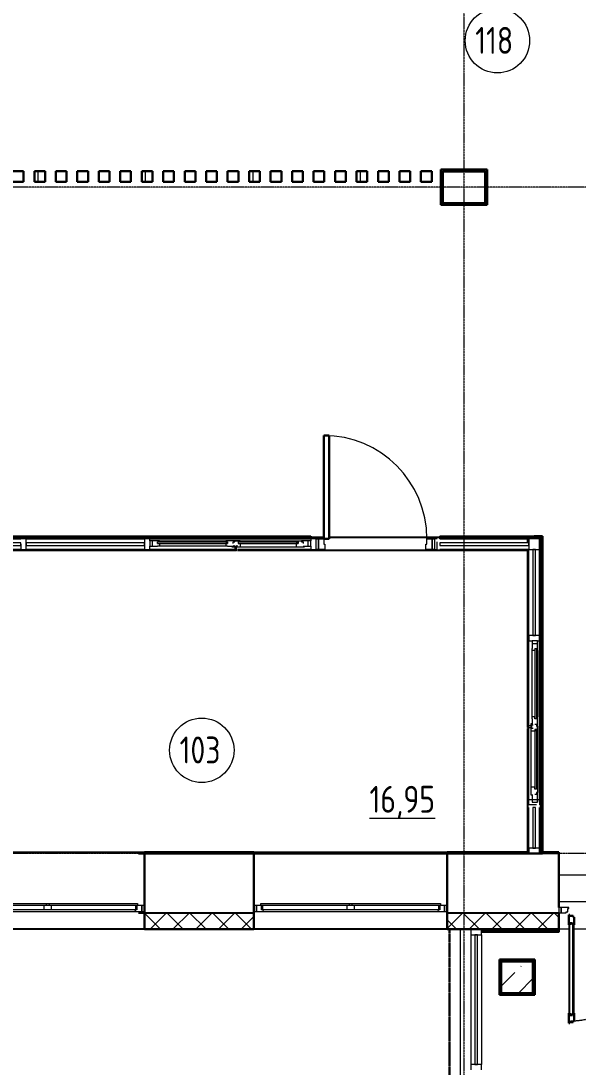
# Model space of a CAD drawing. Header units: millimetres. Extents: x -695119 to 412940, y -249585 to 622758.
# Drawn here: x 135938 to 141126, y -69456 to -59723 of the extents above; entities that cross this region are included whole.
import ezdxf

# ---------------------------------------------------------------- set-up
doc = ezdxf.new("R2010")
doc.units = ezdxf.units.MM
for name, pattern in [('ADSK_Линия сетки', [25, 20, -2.5, 0, -2.5]), ('ADSK_Штриховая_ш2 п1_5', [4.5, 3, -1.5]), ('ADSK_Штриховая_ш3 п1_5', [4.5, 3, -1.5])]:
    doc.linetypes.add(name, pattern=pattern)
for name, color, linetype, lineweight in [('Импосты витража', 8, 'Continuous', 9), ('Каркас_Импост', 8, 'Continuous', 9), ('Лестницы', 8, 'Continuous', 9), ('Линии', 7, 'Continuous', 9), ('Марки помещений', 8, 'Continuous', 20), ('Монтажный зазор', 8, 'Continuous', 9), ('Несущие колонны', 252, 'Continuous', 18), ('Окна', 252, 'Continuous', 9), ('Оси', 252, 'Continuous', 9), ('Остекление', 8, 'Continuous', 9), ('Открывание', 8, 'ADSK_Штриховая_ш2 п1_5', 9), ('Панели витража', 8, 'Continuous', 9), ('Панель', 252, 'Continuous', 30), ('Перекрытия', 7, 'Continuous', 18), ('Стены разрез', 7, 'Continuous', 30), ('Стены штриховка', 7, 'Continuous', 9), ('Фурнитура', 7, 'Continuous', 9)]:
    doc.layers.add(name, color=color, linetype=linetype, lineweight=lineweight)
doc.layers.add('Стены', color=194, linetype='Continuous')
doc.styles.add('GOST 2.304 type A_1', font='', dxfattribs={"height": 350})
doc.styles.get('GOST 2.304 type A_1').set_extended_font_data('GOST 2.304 type A')

# ---------------------------------------------------------------- blocks, each defined once
blk = doc.blocks.new('1 этаж')
at = {"layer": 'Несущие колонны', "lineweight": 9, "true_color": 0x636466}
h = blk.add_hatch(dxfattribs=at)
h.set_pattern_fill('FP_18', color=251, angle=180, style=0, pattern_type=2)
h.set_pattern_definition([(45, (-32219.82, -128407.64), (-224.5064, 224.5064), []), (45, (-31995.32, -128407.64), (-224.5064, 224.5064), [396.875, -79.375, 3.353, -76.022])])
h.paths.add_polyline_path([(-34110.8, -149947.4), (-34110.8, -149647.4), (-34410.8, -149647.4), (-34410.8, -149947.4)])
at = {"layer": 'Импосты витража', "color": 251, "true_color": 0x636466}
for p, q in [((-39980.8, -145717.4), (-38880.8, -145717.4)), ((-38830.8, -145717.4), (-37730.8, -145717.4)), ((-37730.8, -145717.4), (-38830.8, -145717.4)), ((-37680.8, -145717.4), (-36180.8, -145717.4)), ((-36180.8, -145717.4), (-37680.8, -145717.4)), ((-34980.8, -145717.4), (-34160.8, -145717.4)), ((-34160.8, -145717.4), (-34980.8, -145717.4)), ((-38880.8, -145817.4), (-39980.8, -145817.4)), ((-37730.8, -145817.4), (-38830.8, -145817.4)), ((-37730.8, -145817.4), (-38830.8, -145817.4)), ((-36880.3, -145817.4), (-37680.8, -145817.4)), ((-36880.3, -145817.4), (-37680.8, -145817.4)), ((-36180.8, -145817.4), (-36864.3, -145817.4)), ((-36180.8, -145817.4), (-36864.3, -145817.4)), ((-34150.8, -145817.4), (-34980.8, -145817.4)), ((-34150.8, -145817.4), (-34980.8, -145817.4)), ((-34150.8, -146617.4), (-34150.8, -145817.4)), ((-34150.8, -146617.4), (-34150.8, -145817.4)), ((-34050.8, -145817.4), (-34050.8, -146617.4)), ((-34050.8, -146617.4), (-34050.8, -145817.4)), ((-34150.8, -147467.9), (-34150.8, -146667.4)), ((-34150.8, -147467.9), (-34150.8, -146667.4)), ((-34050.8, -146667.4), (-34050.8, -148167.4)), ((-34050.8, -148167.4), (-34050.8, -146667.4)), ((-34150.8, -148167.4), (-34150.8, -147483.9)), ((-34150.8, -148167.4), (-34150.8, -147483.9)), ((-34150.8, -148597.4), (-34150.8, -148217.4)), ((-34150.8, -148597.4), (-34150.8, -148217.4)), ((-34050.8, -148217.4), (-34050.8, -148597.4)), ((-34050.8, -148597.4), (-34050.8, -148217.4)), ((-34690.8, -149403.4), (-34690.8, -150608.4)), ((-34590.8, -149403.4), (-34590.8, -150608.4))]:
    blk.add_line(p, q, dxfattribs=at)
at = {"layer": 'Импосты витража', "color": 251, "lineweight": 18, "true_color": 0x636466, "extrusion": (0, 0, -1)}
for p, q in [((-38830.8, -145717.4), (-38880.8, -145717.4)), ((-38880.8, -145767.4), (-38880.8, -145817.4)), ((-38830.8, -145817.4), (-38830.8, -145717.4)), ((-37680.8, -145717.4), (-37730.8, -145717.4)), ((-37730.8, -145717.4), (-37730.8, -145817.4)), ((-37680.8, -145737.4), (-37680.8, -145717.4)), ((-37680.8, -145817.4), (-37680.8, -145787.4)), ((-36130.8, -145717.4), (-36180.8, -145717.4)), ((-36180.8, -145717.4), (-36180.8, -145737.4)), ((-36180.8, -145787.4), (-36180.8, -145817.4)), ((-35005.8, -145717.4), (-35055.8, -145717.4)), ((-35055.8, -145717.4), (-35055.8, -145817.4)), ((-35005.8, -145817.4), (-35005.8, -145747.4)), ((-38880.8, -145817.4), (-38830.8, -145817.4)), ((-37730.8, -145817.4), (-37680.8, -145817.4)), ((-36180.8, -145817.4), (-36130.8, -145817.4)), ((-35055.8, -145817.4), (-35005.8, -145817.4)), ((-34150.8, -146617.4), (-34150.8, -146667.4)), ((-34050.8, -146617.4), (-34150.8, -146617.4)), ((-34150.8, -146667.4), (-34120.8, -146667.4)), ((-34070.8, -146667.4), (-34050.8, -146667.4)), ((-34050.8, -146667.4), (-34050.8, -146617.4)), ((-34150.8, -148192.4), (-34150.8, -148142.4)), ((-34150.8, -148142.4), (-34050.8, -148142.4)), ((-34050.8, -148142.4), (-34050.8, -148192.4)), ((-34080.8, -148192.4), (-34150.8, -148192.4)), ((-34150.8, -148597.4), (-34150.8, -148647.4)), ((-34050.8, -148597.4), (-34150.8, -148597.4)), ((-34050.8, -148647.4), (-34050.8, -148597.4)), ((-34150.8, -148647.4), (-34050.8, -148647.4)), ((-34590.8, -149353.4), (-34690.8, -149353.4)), ((-34690.8, -149353.4), (-34690.8, -149403.4)), ((-34690.8, -149403.4), (-34590.8, -149403.4)), ((-34590.8, -149403.4), (-34590.8, -149353.4)), ((-34590.8, -150608.4), (-34690.8, -150608.4)), ((-34690.8, -150608.4), (-34690.8, -150658.4)), ((-34590.8, -150658.4), (-34590.8, -150608.4))]:
    blk.add_line(p, q, dxfattribs=at)
at = {"layer": 'Импосты витража', "color": 251, "lineweight": 18, "true_color": 0x636466}
for p, q in [((-34150.8, -145717.4), (-34150.8, -145817.4)), ((-34050.8, -145717.4), (-34150.8, -145717.4)), ((-34050.8, -145817.4), (-34050.8, -145717.4)), ((-34150.8, -145817.4), (-34050.8, -145817.4))]:
    blk.add_line(p, q, dxfattribs=at)
at = {"layer": 'Каркас_Импост', "color": 251, "lineweight": 18, "true_color": 0x636466}
for p, q in [((-37591.8, -145737.4), (-37680.8, -145737.4)), ((-37680.8, -145737.4), (-37680.8, -145787.4)), ((-37680.8, -145787.4), (-37609.8, -145787.4)), ((-37609.8, -145763.4), (-37609.8, -145747.4)), ((-37609.8, -145747.4), (-37591.8, -145747.4)), ((-37609.8, -145763.4), (-37591.8, -145763.4)), ((-37591.8, -145787.4), (-37609.8, -145787.4)), ((-37591.8, -145747.4), (-37591.8, -145737.4)), ((-37591.8, -145763.4), (-37591.8, -145787.4)), ((-36887.8, -145737.4), (-36973.8, -145737.4)), ((-36973.8, -145737.4), (-36973.8, -145747.4)), ((-36973.8, -145747.4), (-36955.8, -145747.4)), ((-36973.8, -145763.4), (-36973.8, -145787.4)), ((-36955.8, -145763.4), (-36973.8, -145763.4)), ((-36955.8, -145787.4), (-36973.8, -145787.4)), ((-36955.8, -145747.4), (-36955.8, -145763.4)), ((-36955.8, -145787.4), (-36905.8, -145787.4)), ((-36912.8, -145797.4), (-36912.8, -145787.4)), ((-36838.8, -145797.4), (-36912.8, -145797.4)), ((-36905.8, -145763.4), (-36905.8, -145747.4)), ((-36905.8, -145747.4), (-36887.8, -145747.4)), ((-36887.8, -145747.4), (-36887.8, -145737.4)), ((-36838.8, -145737.4), (-36887.8, -145737.4)), ((-36856.8, -145747.4), (-36856.8, -145763.4)), ((-36838.8, -145747.4), (-36856.8, -145747.4)), ((-36856.8, -145763.4), (-36838.8, -145763.4)), ((-36838.8, -145737.4), (-36838.8, -145747.4)), ((-36838.8, -145763.4), (-36838.8, -145797.4)), ((-36318.8, -145737.4), (-36318.8, -145747.4)), ((-36318.8, -145737.4), (-36269.8, -145737.4)), ((-36318.8, -145747.4), (-36300.8, -145747.4)), ((-36318.8, -145763.4), (-36318.8, -145797.4)), ((-36300.8, -145763.4), (-36318.8, -145763.4)), ((-36244.8, -145797.4), (-36318.8, -145797.4)), ((-36300.8, -145747.4), (-36300.8, -145763.4)), ((-36269.8, -145737.4), (-36269.8, -145747.4)), ((-36180.8, -145737.4), (-36269.8, -145737.4)), ((-36269.8, -145747.4), (-36251.8, -145747.4)), ((-36251.8, -145747.4), (-36251.8, -145763.4)), ((-36251.8, -145787.4), (-36180.8, -145787.4)), ((-36244.8, -145787.4), (-36244.8, -145797.4)), ((-36180.8, -145787.4), (-36180.8, -145737.4)), ((-34070.8, -146667.4), (-34120.8, -146667.4)), ((-34120.8, -146667.4), (-34120.8, -146738.4)), ((-34070.8, -146756.4), (-34070.8, -146667.4)), ((-34120.8, -146756.4), (-34120.8, -146738.4)), ((-34096.8, -146756.4), (-34120.8, -146756.4)), ((-34096.8, -146738.4), (-34080.8, -146738.4)), ((-34096.8, -146738.4), (-34096.8, -146756.4)), ((-34080.8, -146738.4), (-34080.8, -146756.4)), ((-34080.8, -146756.4), (-34070.8, -146756.4)), ((-34130.8, -147509.4), (-34130.8, -147435.4)), ((-34130.8, -147435.4), (-34120.8, -147435.4)), ((-34120.8, -147392.4), (-34120.8, -147374.4)), ((-34096.8, -147374.4), (-34120.8, -147374.4)), ((-34120.8, -147392.4), (-34120.8, -147442.4)), ((-34096.8, -147392.4), (-34096.8, -147374.4)), ((-34080.8, -147392.4), (-34096.8, -147392.4)), ((-34096.8, -147442.4), (-34080.8, -147442.4)), ((-34070.8, -147374.4), (-34080.8, -147374.4)), ((-34080.8, -147374.4), (-34080.8, -147392.4)), ((-34080.8, -147442.4), (-34080.8, -147460.4)), ((-34080.8, -147460.4), (-34070.8, -147460.4)), ((-34070.8, -147460.4), (-34070.8, -147374.4)), ((-34070.8, -147509.4), (-34070.8, -147460.4)), ((-34096.8, -147509.4), (-34130.8, -147509.4)), ((-34096.8, -147491.4), (-34096.8, -147509.4)), ((-34080.8, -147491.4), (-34096.8, -147491.4)), ((-34080.8, -147509.4), (-34080.8, -147491.4)), ((-34070.8, -147509.4), (-34080.8, -147509.4)), ((-34130.8, -148103.4), (-34130.8, -148029.4)), ((-34096.8, -148029.4), (-34130.8, -148029.4)), ((-34096.8, -148047.4), (-34096.8, -148029.4)), ((-34080.8, -148047.4), (-34096.8, -148047.4)), ((-34080.8, -148029.4), (-34080.8, -148047.4)), ((-34070.8, -148029.4), (-34080.8, -148029.4)), ((-34070.8, -148029.4), (-34070.8, -148078.4)), ((-34120.8, -148103.4), (-34130.8, -148103.4)), ((-34120.8, -148096.4), (-34120.8, -148167.4)), ((-34080.8, -148096.4), (-34096.8, -148096.4)), ((-34070.8, -148078.4), (-34080.8, -148078.4)), ((-34080.8, -148078.4), (-34080.8, -148096.4)), ((-34070.8, -148167.4), (-34070.8, -148078.4)), ((-34120.8, -148167.4), (-34070.8, -148167.4)), ((-37819.8, -149170.4), (-37815.2, -149187.4)), ((-37815.2, -149187.4), (-37755.8, -149187.4)), ((-37801.8, -149170.4), (-37813.8, -149170.4)), ((-37801.8, -149129.4), (-37801.8, -149170.4)), ((-37755.8, -149129.4), (-37793.8, -149129.4)), ((-37755.8, -149187.4), (-37755.8, -149129.4)), ((-36647.8, -149129.4), (-36685.8, -149129.4)), ((-36685.8, -149129.4), (-36685.8, -149187.4)), ((-36685.8, -149187.4), (-36626.4, -149187.4)), ((-36639.8, -149170.4), (-36639.8, -149129.4)), ((-36627.8, -149170.4), (-36639.8, -149170.4)), ((-36626.4, -149187.4), (-36621.8, -149170.4)), ((-34999.8, -149170.4), (-34995.2, -149187.4)), ((-34995.2, -149187.4), (-34935.8, -149187.4)), ((-34981.8, -149170.4), (-34993.8, -149170.4)), ((-34981.8, -149129.4), (-34981.8, -149170.4)), ((-34935.8, -149129.4), (-34973.8, -149129.4)), ((-34935.8, -149187.4), (-34935.8, -149129.4))]:
    blk.add_line(p, q, dxfattribs=at)
at = {"layer": 'Каркас_Импост', "color": 251, "true_color": 0x636466}
for p, q in [((-37591.8, -145737.4), (-36973.8, -145737.4)), ((-36973.8, -145787.4), (-37591.8, -145787.4)), ((-36887.8, -145737.4), (-36269.8, -145737.4)), ((-36838.8, -145737.4), (-36318.8, -145737.4)), ((-36318.8, -145797.4), (-36838.8, -145797.4)), ((-36110.8, -145717.4), (-36060.8, -145717.4)), ((-36110.8, -145817.4), (-36110.8, -145717.4)), ((-36060.8, -145717.4), (-36060.8, -145767.4)), ((-36060.8, -145767.4), (-36050.8, -145767.4)), ((-36050.8, -145767.4), (-36050.8, -145817.4)), ((-35110.8, -145767.4), (-35100.8, -145767.4)), ((-35110.8, -145817.4), (-35110.8, -145767.4)), ((-35100.8, -145717.4), (-35050.8, -145717.4)), ((-35100.8, -145767.4), (-35100.8, -145717.4)), ((-35050.8, -145717.4), (-35050.8, -145817.4)), ((-36050.8, -145817.4), (-36110.8, -145817.4)), ((-35050.8, -145817.4), (-35110.8, -145817.4)), ((-34120.8, -147374.4), (-34120.8, -146756.4)), ((-34070.8, -146756.4), (-34070.8, -147374.4)), ((-34070.8, -147460.4), (-34070.8, -148078.4)), ((-34130.8, -148029.4), (-34130.8, -147509.4)), ((-34070.8, -147509.4), (-34070.8, -148029.4)), ((-39467.8, -149112.4), (-38645.8, -149112.4)), ((-38645.8, -149112.4), (-38615.8, -149112.4)), ((-38645.8, -149112.4), (-38645.8, -149129.4)), ((-38615.8, -149112.4), (-37793.8, -149112.4)), ((-38615.8, -149129.4), (-38615.8, -149112.4)), ((-37793.8, -149112.4), (-37793.8, -149129.4)), ((-36647.8, -149112.4), (-35825.8, -149112.4)), ((-36647.8, -149129.4), (-36647.8, -149112.4)), ((-35825.8, -149112.4), (-35795.8, -149112.4)), ((-35825.8, -149112.4), (-35825.8, -149129.4)), ((-35795.8, -149112.4), (-34973.8, -149112.4)), ((-35795.8, -149129.4), (-35795.8, -149112.4)), ((-34973.8, -149112.4), (-34973.8, -149129.4)), ((-38645.8, -149129.4), (-39467.8, -149129.4)), ((-38665.8, -149170.4), (-39447.8, -149170.4)), ((-39446.4, -149187.4), (-37815.2, -149187.4)), ((-38665.8, -149129.4), (-38665.8, -149170.4)), ((-38595.8, -149170.4), (-38665.8, -149170.4)), ((-38615.8, -149129.4), (-38645.8, -149129.4)), ((-37793.8, -149129.4), (-38615.8, -149129.4)), ((-38595.8, -149170.4), (-38595.8, -149129.4)), ((-37813.8, -149170.4), (-38595.8, -149170.4)), ((-37813.8, -149129.4), (-37813.8, -149170.4)), ((-35825.8, -149129.4), (-36647.8, -149129.4)), ((-36627.8, -149170.4), (-36627.8, -149129.4)), ((-35845.8, -149170.4), (-36627.8, -149170.4)), ((-36626.4, -149187.4), (-34995.2, -149187.4)), ((-35845.8, -149129.4), (-35845.8, -149170.4)), ((-35775.8, -149170.4), (-35845.8, -149170.4)), ((-35795.8, -149129.4), (-35825.8, -149129.4)), ((-34973.8, -149129.4), (-35795.8, -149129.4)), ((-35775.8, -149170.4), (-35775.8, -149129.4)), ((-34993.8, -149170.4), (-35775.8, -149170.4)), ((-34993.8, -149129.4), (-34993.8, -149170.4)), ((-33778.8, -149147.4), (-33850.8, -149147.4)), ((-33850.8, -149147.4), (-33850.8, -149197.4)), ((-33850.8, -149197.4), (-33803.8, -149197.4)), ((-33803.8, -149197.4), (-33803.8, -149188.4)), ((-33803.8, -149188.4), (-33788.8, -149188.4)), ((-33788.8, -149188.4), (-33788.8, -149156.4)), ((-33788.8, -149156.4), (-33778.8, -149156.4)), ((-33778.8, -149156.4), (-33778.8, -149147.4))]:
    blk.add_line(p, q, dxfattribs=at)
at = {"layer": 'Лестницы', "color": 251, "true_color": 0x636466}
for p, q in [((-34790.8, -149349.4), (-34790.8, -152918.3)), ((-34690.8, -149353.4), (-34690.8, -149349.4))]:
    blk.add_line(p, q, dxfattribs=at)
at = {"layer": 'Линии', "color": 251, "linetype": 'ADSK_Штриховая_ш3 п1_5', "lineweight": 30, "true_color": 0x636466}
blk.add_line((-34890.8, -149354.4), (-34890.8, -155499.4), dxfattribs=at)
at = {"layer": 'Марки помещений', "color": 251, "true_color": 0x636466}
for centre in [(-34444.2, -141083.7), (-37196.6, -147685.8)]:
    blk.add_circle(centre, 300, dxfattribs=at)
at = {"layer": 'Монтажный зазор', "color": 251, "true_color": 0x636466}
for p, q in [((-37655.8, -145787.4), (-37655.8, -145737.4)), ((-36205.8, -145787.4), (-36205.8, -145737.4)), ((-36130.8, -145717.4), (-36110.8, -145717.4)), ((-36130.8, -145817.4), (-36130.8, -145717.4)), ((-36110.8, -145717.4), (-36110.8, -145817.4)), ((-35050.8, -145717.4), (-35030.8, -145717.4)), ((-35050.8, -145817.4), (-35050.8, -145717.4)), ((-35030.8, -145717.4), (-35030.8, -145817.4)), ((-36110.8, -145817.4), (-36130.8, -145817.4)), ((-35030.8, -145817.4), (-35050.8, -145817.4)), ((-34120.8, -146692.4), (-34070.8, -146692.4)), ((-34120.8, -148142.4), (-34070.8, -148142.4)), ((-33870.8, -149147.4), (-33870.8, -149197.4)), ((-33850.8, -149147.4), (-33870.8, -149147.4)), ((-33870.8, -149197.4), (-33850.8, -149197.4)), ((-33850.8, -149197.4), (-33850.8, -149147.4))]:
    blk.add_line(p, q, dxfattribs=at)
at = {"layer": 'Несущие колонны', "color": 251, "lineweight": 40, "true_color": 0x636466}
for p, q in [((-34955.8, -142597.4), (-34955.8, -142297.4)), ((-34955.8, -142297.4), (-34555.8, -142297.4)), ((-34555.8, -142297.4), (-34955.8, -142297.4)), ((-34955.8, -142297.4), (-34955.8, -142597.4)), ((-34555.8, -142297.4), (-34555.8, -142597.4)), ((-34555.8, -142597.4), (-34555.8, -142297.4)), ((-34555.8, -142597.4), (-34955.8, -142597.4)), ((-34955.8, -142597.4), (-34555.8, -142597.4)), ((-34410.8, -149647.4), (-34410.8, -149947.4)), ((-34110.8, -149647.4), (-34410.8, -149647.4)), ((-34410.8, -149947.4), (-34410.8, -149647.4)), ((-34410.8, -149647.4), (-34110.8, -149647.4)), ((-34110.8, -149947.4), (-34110.8, -149647.4)), ((-34110.8, -149647.4), (-34110.8, -149947.4)), ((-34410.8, -149947.4), (-34110.8, -149947.4)), ((-34110.8, -149947.4), (-34410.8, -149947.4))]:
    blk.add_line(p, q, dxfattribs=at)
at = {"layer": 'Окна', "color": 251, "true_color": 0x636466}
for p, q in [((-37730.8, -149129.4), (-37755.8, -149129.4)), ((-37755.8, -149129.4), (-37755.8, -149187.4)), ((-37755.8, -149187.4), (-37730.8, -149187.4)), ((-36685.8, -149129.4), (-36710.8, -149129.4)), ((-36710.8, -149187.4), (-36685.8, -149187.4)), ((-36685.8, -149187.4), (-36685.8, -149129.4)), ((-34910.8, -149129.4), (-34935.8, -149129.4)), ((-34935.8, -149129.4), (-34935.8, -149187.4)), ((-34935.8, -149187.4), (-34910.8, -149187.4))]:
    blk.add_line(p, q, dxfattribs=at)
at = {"layer": 'Оси', "color": 251, "linetype": 'ADSK_Линия сетки', "true_color": 0x636466}
for p, q in [((-34755.8, -96281.4), (-34755.8, -160943.1)), ((4311.5, -142447.4), (-72628.1, -142447.4)), ((4311.5, -148647.4), (-72628.1, -148647.4))]:
    blk.add_line(p, q, dxfattribs=at)
at = {"layer": 'Остекление', "color": 251, "true_color": 0x636466}
for p, q in [((-37609.8, -145763.4), (-36955.8, -145763.4)), ((-37591.8, -145747.4), (-36973.8, -145747.4)), ((-36856.8, -145747.4), (-36300.8, -145747.4)), ((-36856.8, -145763.4), (-36300.8, -145763.4)), ((-34096.8, -146738.4), (-34096.8, -147392.4)), ((-34080.8, -146756.4), (-34080.8, -147374.4)), ((-34096.8, -147491.4), (-34096.8, -148047.4)), ((-34080.8, -147491.4), (-34080.8, -148047.4)), ((-33769.8, -149293.4), (-33745.8, -149293.4)), ((-33769.8, -150149.4), (-33769.8, -149293.4)), ((-33745.8, -149293.4), (-33745.8, -150149.4)), ((-33745.8, -150149.4), (-33769.8, -150149.4))]:
    blk.add_line(p, q, dxfattribs=at)
at = {"layer": 'Открывание', "color": 251, "true_color": 0x636466}
blk.add_arc((-33798.8, -149217.4), 988, 271.15991, 0, dxfattribs=at)
at = {"layer": 'Панели витража', "color": 251, "lineweight": 18, "true_color": 0x636466}
for p, q in [((-38880.8, -145754.9), (-39980.8, -145754.9)), ((-39980.8, -145779.9), (-38880.8, -145779.9)), ((-38880.8, -145779.9), (-38880.8, -145754.9)), ((-37730.8, -145754.9), (-38830.8, -145754.9)), ((-38830.8, -145754.9), (-38830.8, -145779.9)), ((-38830.8, -145779.9), (-37730.8, -145779.9)), ((-37730.8, -145779.9), (-37730.8, -145754.9)), ((-34150.8, -145754.9), (-34980.8, -145754.9)), ((-34980.8, -145754.9), (-34980.8, -145779.9)), ((-34980.8, -145779.9), (-34150.8, -145779.9)), ((-34150.8, -145779.9), (-34150.8, -145754.9)), ((-34113.3, -145817.4), (-34113.3, -146617.4)), ((-34088.3, -145817.4), (-34113.3, -145817.4)), ((-34088.3, -146617.4), (-34088.3, -145817.4)), ((-34113.3, -146617.4), (-34088.3, -146617.4)), ((-34113.3, -148217.4), (-34113.3, -148597.4)), ((-34088.3, -148217.4), (-34113.3, -148217.4)), ((-34088.3, -148597.4), (-34088.3, -148217.4)), ((-34113.3, -148597.4), (-34088.3, -148597.4)), ((-34628.3, -149403.4), (-34653.3, -149403.4)), ((-34653.3, -149403.4), (-34653.3, -150608.4)), ((-34628.3, -150608.4), (-34628.3, -149403.4)), ((-34653.3, -150608.4), (-34628.3, -150608.4))]:
    blk.add_line(p, q, dxfattribs=at)
at = {"layer": 'Панель', "color": 251, "true_color": 0x636466}
for p, q in [((-36060.8, -144757.4), (-36010.8, -144757.4)), ((-36060.8, -145717.4), (-36060.8, -144757.4)), ((-36010.8, -144757.4), (-36010.8, -145717.4)), ((-36010.8, -145717.4), (-36060.8, -145717.4)), ((-33769.8, -149217.4), (-33778.8, -149217.4)), ((-33778.8, -149217.4), (-33778.8, -149311.4)), ((-33769.8, -149311.4), (-33778.8, -149311.4)), ((-33769.8, -149227.4), (-33769.8, -149217.4)), ((-33737.8, -149227.4), (-33769.8, -149227.4)), ((-33769.8, -149293.4), (-33769.8, -149311.4)), ((-33745.8, -149293.4), (-33769.8, -149293.4)), ((-33745.8, -149311.4), (-33745.8, -149293.4)), ((-33728.8, -149311.4), (-33745.8, -149311.4)), ((-33737.8, -149237.4), (-33737.8, -149227.4)), ((-33728.8, -149237.4), (-33737.8, -149237.4)), ((-33728.8, -149311.4), (-33728.8, -149237.4)), ((-33778.8, -150131.4), (-33778.8, -150225.4)), ((-33769.8, -150131.4), (-33778.8, -150131.4)), ((-33769.8, -150149.4), (-33769.8, -150131.4)), ((-33745.8, -150149.4), (-33769.8, -150149.4)), ((-33745.8, -150131.4), (-33745.8, -150149.4)), ((-33728.8, -150131.4), (-33745.8, -150131.4)), ((-33728.8, -150205.4), (-33728.8, -150131.4)), ((-33778.8, -150225.4), (-33769.8, -150225.4)), ((-33769.8, -150225.4), (-33769.8, -150215.4)), ((-33769.8, -150215.4), (-33737.8, -150215.4)), ((-33737.8, -150215.4), (-33737.8, -150205.4)), ((-33737.8, -150205.4), (-33728.8, -150205.4))]:
    blk.add_line(p, q, dxfattribs=at)
at = {"layer": 'Панель', "color": 251, "lineweight": 9, "true_color": 0x636466}
for p, q in [((-33778.8, -149311.4), (-33778.8, -150131.4)), ((-33728.8, -150131.4), (-33728.8, -149311.4))]:
    blk.add_line(p, q, dxfattribs=at)
blk.add_arc((-36060.8, -145717.4), 960, 0, 90, dxfattribs=at)
at = {"layer": 'Перекрытия', "color": 251, "true_color": 0x636466}
for p, q in [((-32150.8, -148847.4), (-33870.8, -148847.4)), ((-32150.8, -149097.4), (-33870.8, -149097.4)), ((-33778.8, -149349.4), (-33870.8, -149349.4)), ((-32292.8, -149349.4), (-33728.8, -149349.4))]:
    blk.add_line(p, q, dxfattribs=at)
at = {"layer": 'Стены', "color": 251, "true_color": 0x636466}
for p, q in [((-40015.8, -145692.4), (-36180.8, -145692.4)), ((-36060.8, -145707.4), (-40015.8, -145707.4)), ((-36180.8, -145692.4), (-36180.8, -145717.4)), ((-34100.8, -145707.4), (-36010.8, -145707.4)), ((-34980.8, -145692.4), (-34980.8, -145717.4)), ((-34980.8, -145692.4), (-34100.8, -145692.4)), ((-34160.8, -145754.9), (-34160.8, -145707.4)), ((-34050.8, -145767.4), (-34040.8, -145767.4)), ((-34040.8, -145767.4), (-34040.8, -148647.4)), ((-34040.8, -148647.4), (-34040.8, -145767.4)), ((-34025.8, -145767.4), (-34025.8, -148632.4)), ((-36880.3, -145827.4), (-40030.8, -145827.4)), ((-34160.8, -145827.4), (-36864.3, -145827.4)), ((-36180.8, -145817.4), (-36180.8, -145827.4)), ((-34980.8, -145817.4), (-34980.8, -145827.4)), ((-34160.8, -147467.9), (-34160.8, -145817.4)), ((-34160.8, -148632.4), (-34160.8, -147483.9)), ((-39530.8, -148632.4), (-37730.8, -148632.4)), ((-37784.8, -148647.4), (-37730.8, -148647.4)), ((-36710.8, -148632.4), (-34910.8, -148632.4)), ((-36710.8, -148647.4), (-34910.8, -148647.4)), ((-33870.8, -148647.4), (-34025.8, -148647.4)), ((-37784.8, -149197.4), (-36710.8, -149197.4)), ((-34910.8, -149197.4), (-33870.8, -149197.4)), ((-37730.8, -149349.4), (-39530.8, -149349.4)), ((-34910.8, -149349.4), (-36710.8, -149349.4)), ((-34590.8, -149349.4), (-34590.8, -149353.4)), ((-33870.8, -149379.4), (-34590.8, -149379.4)), ((-33870.8, -149364.4), (-33870.8, -149379.4))]:
    blk.add_line(p, q, dxfattribs=at)
at = {"layer": 'Стены разрез', "color": 251, "true_color": 0x636466}
for p, q in [((-38855.8, -142297.4), (-38955.8, -142297.4)), ((-38855.8, -142397.4), (-38855.8, -142297.4)), ((-38655.8, -142297.4), (-38755.8, -142297.4)), ((-38755.8, -142297.4), (-38755.8, -142397.4)), ((-38655.8, -142397.4), (-38655.8, -142297.4)), ((-38455.8, -142297.4), (-38555.8, -142297.4)), ((-38555.8, -142297.4), (-38555.8, -142397.4)), ((-38455.8, -142397.4), (-38455.8, -142297.4)), ((-38255.8, -142297.4), (-38355.8, -142297.4)), ((-38355.8, -142297.4), (-38355.8, -142397.4)), ((-38255.8, -142397.4), (-38255.8, -142297.4)), ((-38055.8, -142297.4), (-38155.8, -142297.4)), ((-38155.8, -142297.4), (-38155.8, -142397.4)), ((-38055.8, -142397.4), (-38055.8, -142297.4)), ((-37855.8, -142297.4), (-37955.8, -142297.4)), ((-37955.8, -142297.4), (-37955.8, -142397.4)), ((-37855.8, -142397.4), (-37855.8, -142297.4)), ((-37655.8, -142297.4), (-37755.8, -142297.4)), ((-37755.8, -142297.4), (-37755.8, -142397.4)), ((-37655.8, -142397.4), (-37655.8, -142297.4)), ((-37455.8, -142297.4), (-37555.8, -142297.4)), ((-37555.8, -142297.4), (-37555.8, -142397.4)), ((-37455.8, -142397.4), (-37455.8, -142297.4)), ((-37255.8, -142297.4), (-37355.8, -142297.4)), ((-37355.8, -142297.4), (-37355.8, -142397.4)), ((-37255.8, -142397.4), (-37255.8, -142297.4)), ((-37055.8, -142297.4), (-37155.8, -142297.4)), ((-37155.8, -142297.4), (-37155.8, -142397.4)), ((-37055.8, -142397.4), (-37055.8, -142297.4)), ((-36855.8, -142297.4), (-36955.8, -142297.4)), ((-36955.8, -142297.4), (-36955.8, -142397.4)), ((-36855.8, -142397.4), (-36855.8, -142297.4)), ((-36655.8, -142297.4), (-36755.8, -142297.4)), ((-36755.8, -142297.4), (-36755.8, -142397.4)), ((-36655.8, -142397.4), (-36655.8, -142297.4)), ((-36455.8, -142297.4), (-36555.8, -142297.4)), ((-36555.8, -142297.4), (-36555.8, -142397.4)), ((-36455.8, -142397.4), (-36455.8, -142297.4)), ((-36255.8, -142297.4), (-36355.8, -142297.4)), ((-36355.8, -142297.4), (-36355.8, -142397.4)), ((-36255.8, -142397.4), (-36255.8, -142297.4)), ((-36055.8, -142297.4), (-36155.8, -142297.4)), ((-36155.8, -142297.4), (-36155.8, -142397.4)), ((-36055.8, -142397.4), (-36055.8, -142297.4)), ((-35855.8, -142297.4), (-35955.8, -142297.4)), ((-35955.8, -142297.4), (-35955.8, -142397.4)), ((-35855.8, -142397.4), (-35855.8, -142297.4)), ((-35655.8, -142297.4), (-35755.8, -142297.4)), ((-35755.8, -142297.4), (-35755.8, -142397.4)), ((-35655.8, -142397.4), (-35655.8, -142297.4)), ((-35455.8, -142297.4), (-35555.8, -142297.4)), ((-35555.8, -142297.4), (-35555.8, -142397.4)), ((-35455.8, -142397.4), (-35455.8, -142297.4)), ((-35255.8, -142297.4), (-35355.8, -142297.4)), ((-35355.8, -142297.4), (-35355.8, -142397.4)), ((-35255.8, -142397.4), (-35255.8, -142297.4)), ((-35055.8, -142297.4), (-35155.8, -142297.4)), ((-35155.8, -142297.4), (-35155.8, -142397.4)), ((-35055.8, -142397.4), (-35055.8, -142297.4)), ((-34540.8, -142282.4), (-34970.8, -142282.4)), ((-34970.8, -142282.4), (-34970.8, -142612.4)), ((-34540.8, -142612.4), (-34540.8, -142282.4)), ((-38955.8, -142397.4), (-38855.8, -142397.4)), ((-38755.8, -142397.4), (-38655.8, -142397.4)), ((-38555.8, -142397.4), (-38455.8, -142397.4)), ((-38355.8, -142397.4), (-38255.8, -142397.4)), ((-38155.8, -142397.4), (-38055.8, -142397.4)), ((-37955.8, -142397.4), (-37855.8, -142397.4)), ((-37755.8, -142397.4), (-37655.8, -142397.4)), ((-37555.8, -142397.4), (-37455.8, -142397.4)), ((-37355.8, -142397.4), (-37255.8, -142397.4)), ((-37155.8, -142397.4), (-37055.8, -142397.4)), ((-36955.8, -142397.4), (-36855.8, -142397.4)), ((-36755.8, -142397.4), (-36655.8, -142397.4)), ((-36555.8, -142397.4), (-36455.8, -142397.4)), ((-36355.8, -142397.4), (-36255.8, -142397.4)), ((-36155.8, -142397.4), (-36055.8, -142397.4)), ((-35955.8, -142397.4), (-35855.8, -142397.4)), ((-35755.8, -142397.4), (-35655.8, -142397.4)), ((-35555.8, -142397.4), (-35455.8, -142397.4)), ((-35355.8, -142397.4), (-35255.8, -142397.4)), ((-35155.8, -142397.4), (-35055.8, -142397.4)), ((-34970.8, -142612.4), (-34540.8, -142612.4)), ((-34025.8, -145692.4), (-34100.8, -145692.4)), ((-34100.8, -145692.4), (-34100.8, -145707.4)), ((-34100.8, -145707.4), (-34040.8, -145707.4)), ((-34040.8, -145707.4), (-34040.8, -145767.4)), ((-34025.8, -145767.4), (-34025.8, -145692.4)), ((-34040.8, -145767.4), (-34025.8, -145767.4)), ((-37730.8, -148632.4), (-37730.8, -149349.4)), ((-36710.8, -148632.4), (-37730.8, -148632.4)), ((-36710.8, -148647.4), (-37730.8, -148647.4)), ((-36710.8, -149349.4), (-36710.8, -148632.4)), ((-34910.8, -148632.4), (-34910.8, -149349.4)), ((-34160.8, -148632.4), (-34910.8, -148632.4)), ((-34910.8, -148647.4), (-34025.8, -148647.4)), ((-34160.8, -148647.4), (-34160.8, -148632.4)), ((-33870.8, -148632.4), (-34025.8, -148632.4)), ((-34025.8, -148632.4), (-34025.8, -148647.4)), ((-33870.8, -148647.4), (-33870.8, -148632.4)), ((-33870.8, -149147.4), (-33870.8, -148647.4)), ((-33870.8, -149364.4), (-33870.8, -149197.4)), ((-37730.8, -149349.4), (-36710.8, -149349.4)), ((-33870.8, -149349.4), (-34910.8, -149349.4)), ((-34578.3, -149349.4), (-34578.3, -149364.4)), ((-34578.3, -149364.4), (-33870.8, -149364.4)), ((-34095.8, -149632.4), (-34425.8, -149632.4)), ((-34425.8, -149632.4), (-34425.8, -149962.4)), ((-34095.8, -149962.4), (-34095.8, -149632.4)), ((-34425.8, -149962.4), (-34095.8, -149962.4))]:
    blk.add_line(p, q, dxfattribs=at)
at = {"layer": 'Стены разрез', "color": 251, "linetype": 'Continuous', "lineweight": 9, "true_color": 0x636466}
for p, q in [((-38719.8, -142397.4), (-38719.8, -142297.4)), ((-37719.8, -142397.4), (-37719.8, -142297.4)), ((-36719.8, -142397.4), (-36719.8, -142297.4)), ((-35719.8, -142397.4), (-35719.8, -142297.4)), ((-34876.4, -142297.4), (-34891.4, -142282.4)), ((-34866.6, -142297.4), (-34851.6, -142282.4)), ((-34664.3, -142297.4), (-34679.3, -142282.4)), ((-34654.4, -142297.4), (-34639.4, -142282.4)), ((-34970.8, -142401.6), (-34955.8, -142386.6)), ((-34555.8, -142410.9), (-34540.8, -142395.9)), ((-34955.8, -142430.1), (-34970.8, -142415.1)), ((-34540.8, -142420.8), (-34555.8, -142405.8)), ((-34969.4, -142612.4), (-34955.8, -142598.7)), ((-34955.8, -142598.7), (-34954.4, -142597.4)), ((-34773.5, -142612.4), (-34788.5, -142597.4)), ((-34757.3, -142612.4), (-34742.3, -142597.4)), ((-34561.4, -142612.4), (-34576.4, -142597.4)), ((-34545.2, -142612.4), (-34540.8, -142608)), ((-34040.8, -145714.3), (-34033.9, -145707.4)), ((-34033.9, -145707.4), (-34025.8, -145699.3)), ((-34025.8, -145693.5), (-34027, -145692.4)), ((-37648.1, -148647.4), (-37663.1, -148632.4)), ((-37610.3, -148647.4), (-37595.3, -148632.4)), ((-37435.9, -148647.4), (-37450.9, -148632.4)), ((-37398.2, -148647.4), (-37383.2, -148632.4)), ((-37223.8, -148647.4), (-37238.8, -148632.4)), ((-37186, -148647.4), (-37171, -148632.4)), ((-37011.7, -148647.4), (-37026.7, -148632.4)), ((-36973.9, -148647.4), (-36958.9, -148632.4)), ((-36799.5, -148647.4), (-36814.5, -148632.4)), ((-36761.8, -148647.4), (-36746.8, -148632.4)), ((-34890.4, -148647.4), (-34905.4, -148632.4)), ((-34852.6, -148647.4), (-34837.6, -148632.4)), ((-34678.2, -148647.4), (-34693.2, -148632.4)), ((-34640.5, -148647.4), (-34625.5, -148632.4)), ((-34466.1, -148647.4), (-34481.1, -148632.4)), ((-34428.3, -148647.4), (-34413.3, -148632.4)), ((-34254, -148647.4), (-34269, -148632.4)), ((-34216.2, -148647.4), (-34201.2, -148632.4)), ((-34004.1, -148647.4), (-33989.1, -148632.4)), ((-37584.5, -149347.4), (-37730.8, -149201)), ((-37673.9, -149347.4), (-37523.9, -149197.4)), ((-37372.3, -149347.4), (-37522.3, -149197.4)), ((-37461.8, -149347.4), (-37311.8, -149197.4)), ((-37160.2, -149347.4), (-37310.2, -149197.4)), ((-37249.7, -149347.4), (-37099.7, -149197.4)), ((-36948.1, -149347.4), (-37098.1, -149197.4)), ((-37037.5, -149347.4), (-36887.5, -149197.4)), ((-36735.9, -149347.4), (-36885.9, -149197.4)), ((-34908.8, -149340), (-34766.2, -149197.4)), ((-34614.6, -149347.4), (-34764.6, -149197.4)), ((-34704.1, -149347.4), (-34554.1, -149197.4)), ((-34402.5, -149347.4), (-34552.5, -149197.4)), ((-34491.9, -149347.4), (-34341.9, -149197.4)), ((-34190.4, -149347.4), (-34340.4, -149197.4)), ((-34279.8, -149347.4), (-34129.8, -149197.4)), ((-33978.2, -149347.4), (-34128.2, -149197.4)), ((-34067.7, -149347.4), (-33917.7, -149197.4)), ((-33872.8, -149240.7), (-33916.1, -149197.4)), ((-36825.4, -149347.4), (-36710.8, -149232.8)), ((-34826.7, -149347.4), (-34910.8, -149263.3)), ((-37193.1, -149349.4), (-37194.2, -149347.4)), ((-34729.4, -149349.4), (-34730.6, -149347.4)), ((-34508.9, -149364.4), (-34493.9, -149349.4)), ((-34385.5, -149364.4), (-34400.5, -149349.4)), ((-34296.8, -149364.4), (-34281.8, -149349.4)), ((-34173.4, -149364.4), (-34188.4, -149349.4)), ((-34084.7, -149364.4), (-34069.7, -149349.4)), ((-33961.2, -149364.4), (-33976.2, -149349.4)), ((-33872.5, -149364.4), (-33870.8, -149362.6)), ((-34425.8, -149705.5), (-34410.8, -149690.5)), ((-34367.7, -149647.4), (-34352.7, -149632.4)), ((-34314.6, -149647.4), (-34329.6, -149632.4)), ((-34155.5, -149647.4), (-34140.5, -149632.4)), ((-34102.5, -149647.4), (-34117.5, -149632.4)), ((-34095.8, -149654.1), (-34102.5, -149647.4)), ((-34410.8, -149763.3), (-34425.8, -149748.3)), ((-34110.8, -149814.8), (-34095.8, -149799.8)), ((-34095.8, -149866.2), (-34110.8, -149851.2)), ((-34425.8, -149917.6), (-34410.8, -149902.6)), ((-34423.9, -149962.4), (-34425.8, -149960.4)), ((-34258.4, -149962.4), (-34243.4, -149947.4)), ((-34211.7, -149962.4), (-34226.7, -149947.4))]:
    blk.add_line(p, q, dxfattribs=at)
at = {"layer": 'Стены штриховка', "color": 251, "true_color": 0x636466}
for p, q in [((-34025.8, -148647.4), (-33870.8, -148647.4)), ((-33872.8, -149347.4), (-33872.8, -149197.4)), ((-36710.8, -149273.4), (-36712.8, -149273.4)), ((-36712.8, -149347.4), (-36712.8, -149273.4)), ((-34908.8, -149273.4), (-34910.8, -149273.4)), ((-34908.8, -149273.4), (-34908.8, -149347.4)), ((-37730.8, -149347.4), (-36712.8, -149347.4)), ((-34908.8, -149347.4), (-33872.8, -149347.4))]:
    blk.add_line(p, q, dxfattribs=at)
at = {"layer": 'Фурнитура', "color": 251, "true_color": 0x636466}
for p, q in [((-36897.3, -145777.4), (-36897.3, -145790.4)), ((-36867.3, -145790.4), (-36897.3, -145790.4)), ((-36890.3, -145790.4), (-36890.3, -145830.4)), ((-36874.3, -145830.4), (-36874.3, -145790.4)), ((-36867.3, -145790.4), (-36867.3, -145777.4)), ((-36874.3, -145830.4), (-36890.3, -145830.4)), ((-34163.8, -147473.9), (-34163.8, -147457.9)), ((-34123.8, -147457.9), (-34163.8, -147457.9)), ((-34123.8, -147480.9), (-34123.8, -147450.9)), ((-34110.8, -147450.9), (-34123.8, -147450.9)), ((-34163.8, -147473.9), (-34123.8, -147473.9)), ((-34123.8, -147480.9), (-34110.8, -147480.9))]:
    blk.add_line(p, q, dxfattribs=at)
at = {"layer": 'Марки помещений', "color": 251, "true_color": 0x636466, "style": 'GOST 2.304 type A_1'}
for s, p in [('118', (-34650.8, -141206)), ('103', (-37403.2, -147808.1)), ('%%U16,95', (-35635.5, -148266.5))]:
    blk.add_text(s, height=250, dxfattribs=at).set_placement(p)

msp = doc.modelspace()

# ---------------------------------------------------------------- block references
msp.add_blockref('1 этаж', (174819.19, 81176.937))

doc.saveas('drawing.dxf')
